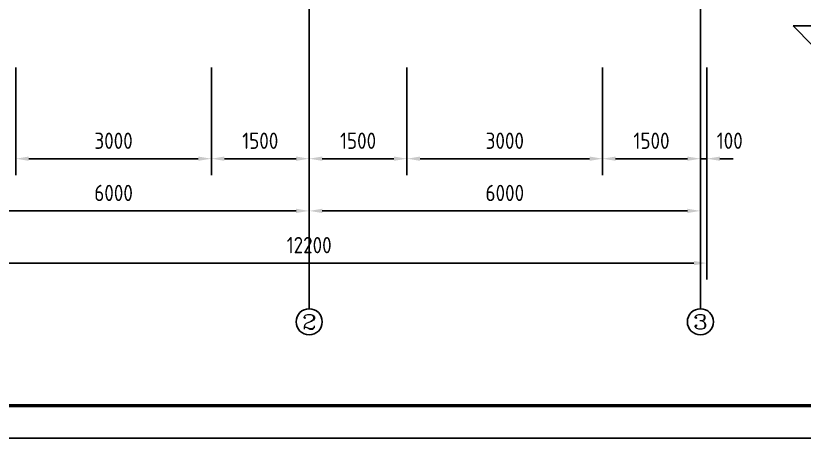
# Model space of a CAD drawing. Extents: x 84552 to 1115094, y -331058 to 102248.
# Drawn here: x 182205 to 194297, y 55935 to 62409 of the extents above; entities that cross this region are included whole.
import ezdxf
from ezdxf.enums import TextEntityAlignment as Align

# ---------------------------------------------------------------- set-up
doc = ezdxf.new("R2010")
doc.units = 0
doc.header["$LTSCALE"] = 1000
doc.header["$MEASUREMENT"] = 0
doc.linetypes.add('DOTE', pattern=[2.42, 2, -0.2, 0.02, -0.2])
for name, color, linetype in [('AXIS', 3, 'Continuous'), ('AXIS_TEXT', 7, 'Continuous'), ('DIM_ELEV', 3, 'Continuous'), ('DOTE', 1, 'Continuous'), ('PUB_DIM', 3, 'Continuous')]:
    doc.layers.add(name, color=color, linetype=linetype)
doc.styles.add('_TCH_AXIS', font='COMPLEX', dxfattribs={"bigfont": 'GBCBIG'})
doc.styles.add('COMPLEX', font='COMPLEX')
doc.styles.get("Standard").update_dxf_attribs({"font": 'gbenor.shx', "bigfont": 'gbcbig.shx'})
doc.dimstyles.new('_TCH_ARCH&&100', dxfattribs={"dimtxt": 250, "dimasz": 200, "dimexe": 250, "dimexo": 300, "dimgap": 150, "dimtad": 1, "dimtoh": 1, "dimdec": 0, "dimzin": 0, "dimdsep": 46, "dimtxsty": 'Standard', "dimcen": 0.09, "dimclrt": 7, "dimazin": 2, "dimtfac": 1, "dimtdec": 0, "dimtix": 1, "dimtmove": 2, "dimatfit": 3, "dimfxl": 0, "dimtolj": 1, "dimtzin": 0, "dimarcsym": 0})

# ---------------------------------------------------------------- blocks, each defined once
blk = doc.blocks.new('*D1279')
at = {"layer": 'Defpoints', "color": 0}
for p in [(182205, 61919), (185205, 61919), (185205, 60219)]:
    blk.add_point(p, dxfattribs=at)
at = {"layer": 'PUB_DIM', "color": 0, "lineweight": -2}
for p, q in [((182205, 61619), (182205, 59969)), ((185205, 61619), (185205, 59969)), ((182405, 60219), (185005, 60219))]:
    blk.add_line(p, q, dxfattribs=at)
at = {"layer": 'PUB_DIM', "color": 0}
for points in [[(182405, 60252), (182405, 60186), (182205, 60219)], [(185005, 60252), (185005, 60186), (185205, 60219)]]:
    blk.add_solid(points, dxfattribs=at)
at = {"layer": 'PUB_DIM', "color": 7, "insert": (183705, 60494), "char_height": 250, "attachment_point": 5}
blk.add_mtext('\\A1;3000', dxfattribs=at)
blk = doc.blocks.new('*D1280')
at = {"layer": 'Defpoints', "color": 0}
for p in [(185205, 61919), (186705, 61919), (186705, 60219)]:
    blk.add_point(p, dxfattribs=at)
at = {"layer": 'PUB_DIM', "color": 0, "lineweight": -2}
for p, q in [((185205, 61619), (185205, 59969)), ((186705, 61619), (186705, 59969)), ((185405, 60219), (186505, 60219))]:
    blk.add_line(p, q, dxfattribs=at)
at = {"layer": 'PUB_DIM', "color": 0}
for points in [[(185405, 60252), (185405, 60186), (185205, 60219)], [(186505, 60252), (186505, 60186), (186705, 60219)]]:
    blk.add_solid(points, dxfattribs=at)
at = {"layer": 'PUB_DIM', "color": 7, "insert": (185955, 60494), "char_height": 250, "attachment_point": 5}
blk.add_mtext('\\A1;1500', dxfattribs=at)
blk = doc.blocks.new('*D1281')
at = {"layer": 'Defpoints', "color": 0}
for p in [(186705, 61919), (188205, 61919), (188205, 60219)]:
    blk.add_point(p, dxfattribs=at)
at = {"layer": 'PUB_DIM', "color": 0, "lineweight": -2}
for p, q in [((186705, 61619), (186705, 59969)), ((188205, 61619), (188205, 59969)), ((186905, 60219), (188005, 60219))]:
    blk.add_line(p, q, dxfattribs=at)
at = {"layer": 'PUB_DIM', "color": 0}
for points in [[(186905, 60252), (186905, 60186), (186705, 60219)], [(188005, 60252), (188005, 60186), (188205, 60219)]]:
    blk.add_solid(points, dxfattribs=at)
at = {"layer": 'PUB_DIM', "color": 7, "insert": (187455, 60494), "char_height": 250, "attachment_point": 5}
blk.add_mtext('\\A1;1500', dxfattribs=at)
blk = doc.blocks.new('*D1282')
at = {"layer": 'Defpoints', "color": 0}
for p in [(188205, 61919), (191205, 61919), (191205, 60219)]:
    blk.add_point(p, dxfattribs=at)
at = {"layer": 'PUB_DIM', "color": 0, "lineweight": -2}
for p, q in [((188205, 61619), (188205, 59969)), ((191205, 61619), (191205, 59969)), ((188405, 60219), (191005, 60219))]:
    blk.add_line(p, q, dxfattribs=at)
at = {"layer": 'PUB_DIM', "color": 0}
for points in [[(188405, 60252), (188405, 60186), (188205, 60219)], [(191005, 60252), (191005, 60186), (191205, 60219)]]:
    blk.add_solid(points, dxfattribs=at)
at = {"layer": 'PUB_DIM', "color": 7, "insert": (189705, 60494), "char_height": 250, "attachment_point": 5}
blk.add_mtext('\\A1;3000', dxfattribs=at)
blk = doc.blocks.new('*D1283')
at = {"layer": 'Defpoints', "color": 0}
for p in [(191205, 61919), (192705, 61919), (192705, 60219)]:
    blk.add_point(p, dxfattribs=at)
at = {"layer": 'PUB_DIM', "color": 0, "lineweight": -2}
for p, q in [((191205, 61619), (191205, 59969)), ((192705, 61619), (192705, 59969)), ((191405, 60219), (192505, 60219))]:
    blk.add_line(p, q, dxfattribs=at)
at = {"layer": 'PUB_DIM', "color": 0}
for points in [[(191405, 60252), (191405, 60186), (191205, 60219)], [(192505, 60252), (192505, 60186), (192705, 60219)]]:
    blk.add_solid(points, dxfattribs=at)
at = {"layer": 'PUB_DIM', "color": 7, "insert": (191955, 60494), "char_height": 250, "attachment_point": 5}
blk.add_mtext('\\A1;1500', dxfattribs=at)
blk = doc.blocks.new('*D1284')
at = {"layer": 'Defpoints', "color": 0}
for p in [(192705, 61919), (192805, 61919), (192805, 60219)]:
    blk.add_point(p, dxfattribs=at)
at = {"layer": 'PUB_DIM', "color": 0, "lineweight": -2}
for p, q in [((192705, 61619), (192705, 59969)), ((192805, 61619), (192805, 59969)), ((192505, 60219), (192305, 60219)), ((192705, 60219), (192805, 60219)), ((193005, 60219), (193205, 60219))]:
    blk.add_line(p, q, dxfattribs=at)
at = {"layer": 'PUB_DIM', "color": 0}
for points in [[(192505, 60252), (192505, 60186), (192705, 60219)], [(193005, 60252), (193005, 60186), (192805, 60219)]]:
    blk.add_solid(points, dxfattribs=at)
at = {"layer": 'PUB_DIM', "color": 7, "insert": (193155, 60494), "char_height": 250, "attachment_point": 5}
blk.add_mtext('\\A1;100', dxfattribs=at)
blk = doc.blocks.new('*D1291')
at = {"layer": 'AXIS', "color": 0, "lineweight": -2}
for p, q in [((180705, 61619), (180705, 59169)), ((186705, 61619), (186705, 59169)), ((180905, 59419), (186505, 59419))]:
    blk.add_line(p, q, dxfattribs=at)
at = {"layer": 'AXIS', "color": 0}
for points in [[(180905, 59452), (180905, 59386), (180705, 59419)], [(186505, 59452), (186505, 59386), (186705, 59419)]]:
    blk.add_solid(points, dxfattribs=at)
at = {"layer": 'Defpoints', "color": 0}
for p in [(180705, 61919), (186705, 61919), (186705, 59419)]:
    blk.add_point(p, dxfattribs=at)
at = {"layer": 'AXIS', "color": 7, "insert": (183705, 59694), "char_height": 250, "attachment_point": 5}
blk.add_mtext('\\A1;6000', dxfattribs=at)
blk = doc.blocks.new('*D1292')
at = {"layer": 'AXIS', "color": 0, "lineweight": -2}
for p, q in [((186705, 61619), (186705, 59169)), ((192705, 61619), (192705, 59169)), ((186905, 59419), (192505, 59419))]:
    blk.add_line(p, q, dxfattribs=at)
at = {"layer": 'AXIS', "color": 0}
for points in [[(186905, 59452), (186905, 59386), (186705, 59419)], [(192505, 59452), (192505, 59386), (192705, 59419)]]:
    blk.add_solid(points, dxfattribs=at)
at = {"layer": 'Defpoints', "color": 0}
for p in [(186705, 61919), (192705, 61919), (192705, 59419)]:
    blk.add_point(p, dxfattribs=at)
at = {"layer": 'AXIS', "color": 7, "insert": (189705, 59694), "char_height": 250, "attachment_point": 5}
blk.add_mtext('\\A1;6000', dxfattribs=at)
blk = doc.blocks.new('*D1293')
at = {"layer": 'AXIS', "color": 0, "lineweight": -2}
for p, q in [((180605, 61619), (180605, 58369)), ((192805, 61619), (192805, 58369)), ((180805, 58619), (192605, 58619))]:
    blk.add_line(p, q, dxfattribs=at)
at = {"layer": 'AXIS', "color": 0}
for points in [[(180805, 58652), (180805, 58586), (180605, 58619)], [(192605, 58652), (192605, 58586), (192805, 58619)]]:
    blk.add_solid(points, dxfattribs=at)
at = {"layer": 'Defpoints', "color": 0}
for p in [(180605, 61919), (192805, 61919), (192805, 58619)]:
    blk.add_point(p, dxfattribs=at)
at = {"layer": 'AXIS', "color": 7, "insert": (186705, 58894), "char_height": 250, "attachment_point": 5}
blk.add_mtext('\\A1;12200', dxfattribs=at)
blk = doc.blocks.new('_AXISO')
blk.add_circle((0, 0), 0.5)
at = {"layer": 'AXIS_TEXT', "style": 'COMPLEX'}
blk.add_attdef('A', text='', height=0.56, dxfattribs=at).set_placement((-0.25, -0.28), (0.25, -0.28), align=Align.FIT)

msp = doc.modelspace()

# ---------------------------------------------------------------- linework, layer by layer
at = {"color": 0}
msp.add_line((204498.1, 55934.7), (174798.1, 55934.7), dxfattribs=at)
at = {"color": 0, "const_width": 50}
msp.add_lwpolyline([(175298.1, 56434.7), (175298.1, 96684.7), (203998.1, 96684.7), (203998.1, 56434.7)], close=True, dxfattribs=at)
at = {"layer": 'AXIS', "color": 0}
for p, q in [((186705.3, 61919), (186705.3, 57919)), ((192705.3, 61919), (192705.3, 57919))]:
    msp.add_line(p, q, dxfattribs=at)
at = {"layer": 'DIM_ELEV'}
for p, q in [((194426.4, 61953.9), (194126.4, 62253.9)), ((194126.4, 62253.9), (195771.9, 62253.9))]:
    msp.add_line(p, q, dxfattribs=at)
at = {"layer": 'DOTE', "linetype": 'DOTE'}
for p, q in [((186705.3, 61919), (186705.3, 92727)), ((186705.3, 61919), (186705.3, 92629)), ((192705.3, 61919), (192705.3, 92720.8))]:
    msp.add_line(p, q, dxfattribs=at)

# ---------------------------------------------------------------- block references
at = {"layer": 'AXIS', "color": 0}
ref = msp.add_blockref('_AXISO', (186705.3, 57719), dxfattribs=dict(at, xscale=400, yscale=400, zscale=400))
ref.add_attrib('A', '2', dxfattribs={"layer": 'AXIS_TEXT', "color": 0, "height": 226.3, "style": '_TCH_AXIS', "width": 1.5}).set_placement((186592.1, 57605.8), (186818.4, 57605.8), align=Align.FIT)
ref = msp.add_blockref('_AXISO', (192705.3, 57719), dxfattribs=dict(at, xscale=400, yscale=400, zscale=400))
ref.add_attrib('A', '3', dxfattribs={"layer": 'AXIS_TEXT', "color": 0, "height": 226.3, "style": '_TCH_AXIS', "width": 1.5}).set_placement((192592.1, 57605.8), (192818.4, 57605.8), align=Align.FIT)

# ---------------------------------------------------------------- dimensions: what is measured, and where the dimension line sits
for p1, p2, distance, picture, middle in [((180605.3, 61919), (192805.3, 61919), -3300, '*D1293', (186705.3, 58894)), ((180705.3, 61919), (186705.3, 61919), -2500, '*D1291', (183705.3, 59694)), ((186705.3, 61919), (192705.3, 61919), -2500, '*D1292', (189705.3, 59694))]:
    dim = msp.add_aligned_dim(p1=p1, p2=p2, distance=distance, dimstyle='_TCH_ARCH&&100', dxfattribs=at)
    dim.commit()
    dim.dimension.update_dxf_attribs({"geometry": picture, "text_midpoint": middle})
at = {"layer": 'PUB_DIM', "color": 0}
for p1, p2, picture, middle in [((182205.3, 61919), (185205.3, 61919), '*D1279', (183705.3, 60494)), ((185205.3, 61919), (186705.3, 61919), '*D1280', (185955.3, 60494)), ((186705.3, 61919), (188205.3, 61919), '*D1281', (187455.3, 60494)), ((188205.3, 61919), (191205.3, 61919), '*D1282', (189705.3, 60494)), ((191205.3, 61919), (192705.3, 61919), '*D1283', (191955.3, 60494))]:
    dim = msp.add_aligned_dim(p1=p1, p2=p2, distance=-1700, dimstyle='_TCH_ARCH&&100', dxfattribs=at)
    dim.commit()
    dim.dimension.update_dxf_attribs({"geometry": picture, "text_midpoint": middle})
dim = msp.add_linear_dim(base=(192805.3, 60219), p1=(192705.3, 61919), p2=(192805.3, 61919), angle=0, dimstyle='_TCH_ARCH&&100', dxfattribs=at)
dim.commit()
dim.dimension.update_dxf_attribs({"geometry": '*D1284', "text_midpoint": (193155.3, 60494), "dimtype": 161})

doc.saveas('drawing.dxf')
